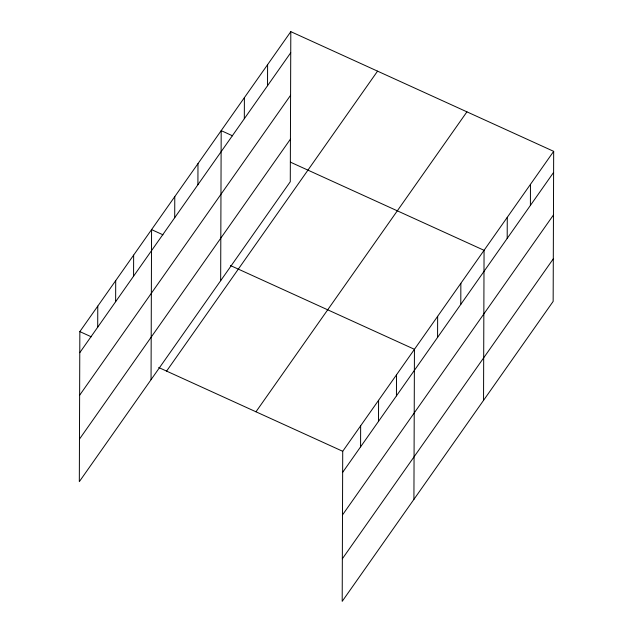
<?xml version="1.0" encoding="UTF-8"?>
<svg xmlns="http://www.w3.org/2000/svg" width="633" height="633" viewBox="0 0 633 633"><rect width="100%" height="100%" fill="white"/><g stroke="black" fill="none" stroke-linecap="round" stroke-linejoin="round"><path stroke-width="0.95" d="M290.808 31.65L79.845 331.605L79.323 481.658L290.278 181.711L290.808 31.65L553.677 151.342L553.155 301.395L342.192 601.35L342.722 451.289L553.677 151.342M97.704 327.182L97.775 306.103M115.633 301.688L115.712 280.609M133.571 276.194L133.642 255.115M151.05 379.681L151.572 229.621L162.966 234.803M174.708 217.705L174.779 196.626M197.907 184.709L197.987 163.631M220.664 280.696L221.186 130.635L232.58 135.818M244.322 118.719L244.393 97.64M267.53 85.724L267.601 64.645M360.581 446.874L360.652 425.795M378.51 421.38L378.581 400.301M396.44 395.878L396.511 374.799M413.919 499.366L414.441 349.305L230.436 265.528M437.577 337.389L437.648 316.31M460.784 304.394L460.856 283.315M483.541 400.38L484.063 250.32L290.412 162.151M507.191 238.404L507.27 217.325M530.399 205.409L530.47 184.33M79.774 352.684L290.729 52.729M79.623 395.245L290.579 95.29M79.473 439.096L290.428 139.149M166.598 371.096L377.553 71.149M255.969 411.79L466.932 111.843M342.643 472.368L553.606 172.421M342.5 514.93L553.456 214.983M342.342 558.789L553.305 258.834M79.845 331.605L91.239 336.788M158.709 367.512L342.722 451.289"/></g></svg>
